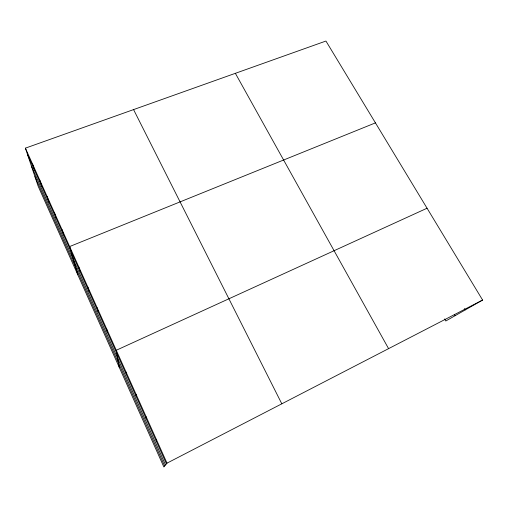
<?xml version="1.0" encoding="UTF-8"?>
<svg xmlns="http://www.w3.org/2000/svg" width="508" height="508" viewBox="0 0 508 508"><rect width="100%" height="100%" fill="white"/><g stroke="black" fill="none" stroke-linecap="round" stroke-linejoin="round"><path stroke-width="0.76" d="M146.082 418.535L146.19 416.814M156.172 440.995L156.515 439.776M482.6 300.057L167.018 463.137L163.855 466.96L38.17 186.265L25.4 148.145L325.939 41.04L482.6 300.057L445.776 320.999L444.583 318.954M427.057 208.223L116.269 350.266L119.24 367.316M375.437 122.879L69.64 246.551L77.832 274.841M464.547 308.54L465.341 309.874M454.311 314.344L455.111 315.697M235.363 73.317L388.582 348.64M133.579 109.595L281.813 403.816M25.4 148.145L167.018 463.137M27.718 155.067L166.44 463.842M31.394 166.04L165.519 464.947M34.938 176.625L164.649 466.001M32.525 163.995L34.715 170.644M39.745 180.061L41.808 186.423M47.066 196.342L48.99 202.419M54.489 212.846L56.274 218.624M62.014 229.584L63.652 235.052M78.664 266.617L79.978 271.393M87.833 287.007L88.963 291.395M97.155 307.746L98.095 311.721M106.629 328.828L107.379 332.378M126.073 372.072L126.409 374.739M136.049 394.246L136.163 396.45"/></g></svg>
